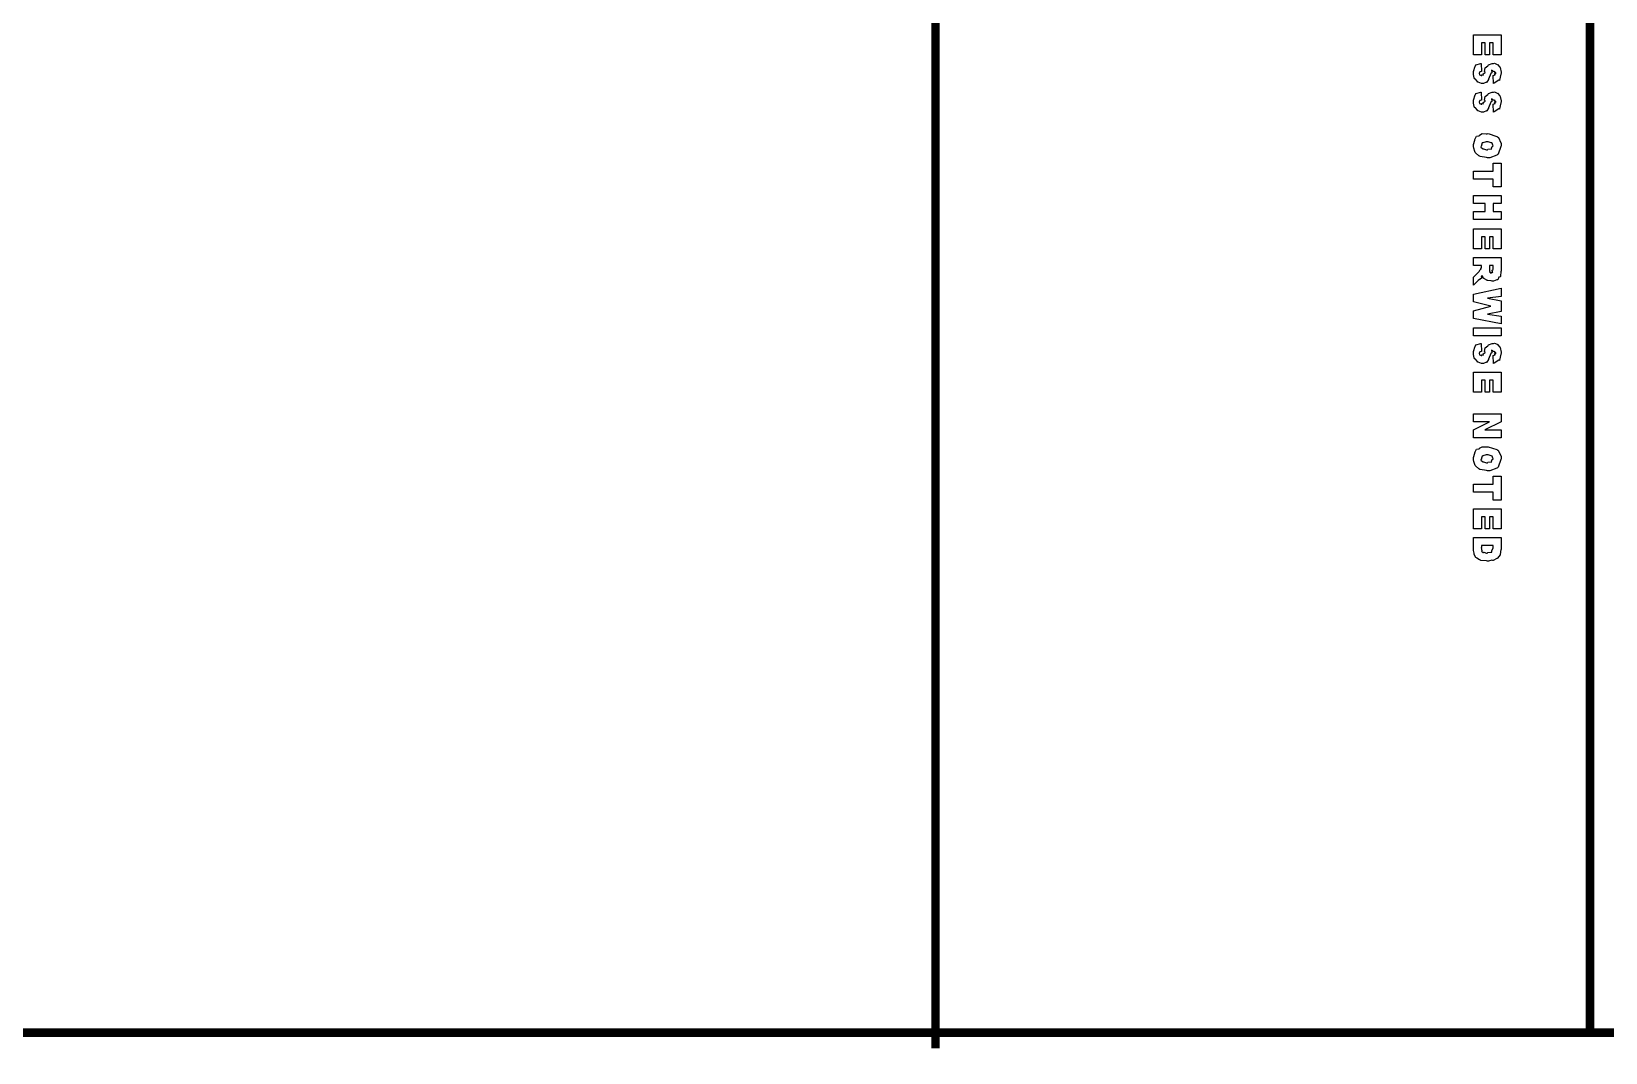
# Model space of a CAD drawing. Extents: x 0.2 to 11.6, y 0 to 16.4.
# Drawn here: x 7.78 to 9.628, y 0.025 to 1.223 of the extents above; entities that cross this region are included whole.
import ezdxf

# ---------------------------------------------------------------- set-up
doc = ezdxf.new("R2010")
doc.units = 0
doc.header["$MEASUREMENT"] = 0

msp = doc.modelspace()

# ---------------------------------------------------------------- linework, layer by layer
at = {"color": 0, "const_width": 0.01}
msp.add_lwpolyline([(11.5517, 0.04834), (11.5517, 16.4), (0.183322, 16.4), (0.183322, 0.04834), (11.5517, 0.04834)], close=True, dxfattribs=at)
for points in [[(9.61003, 2.39833), (9.61003, 0.04834)], [(8.84169, 2.37999), (8.84169, 0.030002)]]:
    msp.add_lwpolyline(points, dxfattribs=at)
at = {"color": 0}
for points in [[(9.50586, 1.21908), (9.50586, 1.19564), (9.49653, 1.19564), (9.49653, 1.20974), (9.49197, 1.20974), (9.49197, 1.19564), (9.48719, 1.19564), (9.48719, 1.20974), (9.48264, 1.20974), (9.48264, 1.19564), (9.47331, 1.19564), (9.47331, 1.21908), (9.50586, 1.21908)], [(9.48242, 1.18544), (9.48264, 1.17611), (9.48221, 1.17611), (9.48101, 1.17556), (9.4809, 1.17546), (9.48062, 1.17546), (9.47982, 1.17399), (9.47982, 1.1735), (9.47982, 1.1735), (9.48058, 1.17209), (9.48068, 1.17198), (9.48068, 1.17198), (9.48247, 1.17133), (9.48307, 1.17133), (9.48296, 1.17144), (9.48292, 1.17209), (9.48492, 1.17171), (9.48503, 1.17177), (9.48481, 1.17193), (9.4846, 1.17334), (9.48687, 1.1747), (9.48699, 1.17524), (9.48639, 1.17589), (9.48687, 1.18007), (9.49029, 1.18267), (9.49067, 1.18305), (9.49078, 1.18381), (9.49528, 1.18544), (9.49675, 1.18544), (9.49675, 1.18544), (9.49789, 1.18571), (9.50097, 1.18435), (9.50131, 1.18414), (9.50136, 1.18419), (9.50439, 1.18088), (9.50456, 1.18045), (9.50456, 1.18045), (9.50586, 1.17524), (9.50586, 1.1735), (9.50549, 1.17285), (9.50407, 1.16596), (9.50369, 1.16547), (9.50315, 1.16591), (9.49778, 1.16211), (9.49696, 1.162), (9.49653, 1.17133), (9.49653, 1.17133), (9.49881, 1.17209), (9.49892, 1.1722), (9.49864, 1.17236), (9.4981, 1.1735), (9.49978, 1.17399), (9.49978, 1.17415), (9.49935, 1.17432), (9.49799, 1.17524), (9.49892, 1.17567), (9.49892, 1.17567), (9.49854, 1.17573), (9.49772, 1.17611), (9.4974, 1.17611), (9.49701, 1.17611), (9.49599, 1.17632), (9.49588, 1.17632), (9.49561, 1.17676), (9.49431, 1.17768), (9.4949, 1.17475), (9.49479, 1.17437), (9.49354, 1.17361), (9.49094, 1.16699), (9.49089, 1.16656), (9.49089, 1.16656), (9.48887, 1.1633), (9.4885, 1.16309), (9.48844, 1.1633), (9.48508, 1.162), (9.48394, 1.162), (9.48258, 1.16206), (9.47874, 1.1633), (9.47831, 1.16352), (9.47775, 1.16444), (9.47558, 1.16677), (9.47472, 1.16721), (9.47461, 1.16743), (9.47428, 1.16857), (9.47331, 1.17231), (9.47331, 1.1735), (9.47331, 1.17578), (9.47532, 1.18218), (9.47569, 1.18262), (9.47597, 1.18365), (9.48178, 1.18538), (9.48242, 1.18544)], [(9.48242, 1.1518), (9.48264, 1.14247), (9.48221, 1.14247), (9.48101, 1.14193), (9.4809, 1.14182), (9.48062, 1.14182), (9.47982, 1.14035), (9.47982, 1.13987), (9.47982, 1.13987), (9.48058, 1.13846), (9.48068, 1.13835), (9.48068, 1.13835), (9.48247, 1.1377), (9.48307, 1.1377), (9.48296, 1.1378), (9.48292, 1.13846), (9.48492, 1.13807), (9.48503, 1.13813), (9.48481, 1.13829), (9.4846, 1.1397), (9.48687, 1.14106), (9.48699, 1.1416), (9.48639, 1.14225), (9.48687, 1.14643), (9.49029, 1.14903), (9.49067, 1.14941), (9.49078, 1.15017), (9.49528, 1.1518), (9.49675, 1.1518), (9.49675, 1.1518), (9.49789, 1.15207), (9.50097, 1.15072), (9.50131, 1.1505), (9.50136, 1.15055), (9.50439, 1.14724), (9.50456, 1.14681), (9.50456, 1.14681), (9.50586, 1.1416), (9.50586, 1.13987), (9.50549, 1.13921), (9.50407, 1.13232), (9.50369, 1.13184), (9.50315, 1.13227), (9.49778, 1.12847), (9.49696, 1.12836), (9.49653, 1.1377), (9.49653, 1.1377), (9.49881, 1.13846), (9.49892, 1.13856), (9.49864, 1.13873), (9.4981, 1.13987), (9.49978, 1.14035), (9.49978, 1.14052), (9.49935, 1.14068), (9.49799, 1.1416), (9.49892, 1.14204), (9.49892, 1.14204), (9.49854, 1.14209), (9.49772, 1.14247), (9.4974, 1.14247), (9.49701, 1.14247), (9.49599, 1.14269), (9.49588, 1.14269), (9.49561, 1.14312), (9.49431, 1.14404), (9.4949, 1.14111), (9.49479, 1.14073), (9.49354, 1.13997), (9.49094, 1.13336), (9.49089, 1.13292), (9.49089, 1.13292), (9.48887, 1.12967), (9.4885, 1.12945), (9.48844, 1.12967), (9.48508, 1.12836), (9.48394, 1.12836), (9.48258, 1.12842), (9.47874, 1.12967), (9.47831, 1.12988), (9.47775, 1.13081), (9.47558, 1.13314), (9.47472, 1.13357), (9.47461, 1.13379), (9.47428, 1.13493), (9.47331, 1.13867), (9.47331, 1.13987), (9.47331, 1.14214), (9.47532, 1.14855), (9.47569, 1.14898), (9.47597, 1.15001), (9.48178, 1.15175), (9.48242, 1.1518)], [(9.48958, 1.1027), (9.49072, 1.10308), (9.50087, 1.09966), (9.50151, 1.09901), (9.50222, 1.09912), (9.50586, 1.09142), (9.50586, 1.08881), (9.50549, 1.08805), (9.50228, 1.07899), (9.50151, 1.0784), (9.50082, 1.07791), (9.49257, 1.07471), (9.48981, 1.07471), (9.48872, 1.07514), (9.48133, 1.07617), (9.48068, 1.07644), (9.47949, 1.07699), (9.47558, 1.08051), (9.47526, 1.081), (9.47487, 1.08225), (9.47358, 1.08583), (9.47331, 1.08778), (9.47331, 1.08838), (9.47331, 1.09028), (9.47478, 1.09549), (9.47504, 1.09598), (9.47515, 1.09701), (9.47706, 1.09999), (9.47988, 1.10042), (9.48047, 1.10075), (9.48047, 1.10135), (9.48372, 1.10303), (9.48813, 1.1027), (9.48958, 1.1027)], [(9.48958, 1.09337), (9.48822, 1.09337), (9.48449, 1.09228), (9.48415, 1.09207), (9.48372, 1.09207), (9.48264, 1.08946), (9.48264, 1.0886), (9.48247, 1.0886), (9.48188, 1.08735), (9.48394, 1.08556), (9.48415, 1.08534), (9.48415, 1.08534), (9.48508, 1.08539), (9.48867, 1.08404), (9.48981, 1.08404), (9.49013, 1.0848), (9.49457, 1.08512), (9.49479, 1.08534), (9.49462, 1.08588), (9.49517, 1.08789), (9.49653, 1.0886), (9.49653, 1.08881), (9.49593, 1.08941), (9.49511, 1.09185), (9.49479, 1.09207), (9.49393, 1.09239), (9.49067, 1.09337), (9.48958, 1.09337)], [(9.50586, 1.06847), (9.50586, 1.04047), (9.49653, 1.04047), (9.49653, 1.0498), (9.47331, 1.0498), (9.47331, 1.05914), (9.49653, 1.05914), (9.49653, 1.06847), (9.50586, 1.06847)], [(9.50586, 1.03027), (9.50586, 1.02094), (9.49653, 1.02094), (9.49653, 1.01161), (9.50586, 1.01161), (9.50586, 1.00228), (9.47331, 1.00228), (9.47331, 1.01161), (9.48719, 1.01161), (9.48719, 1.02094), (9.47331, 1.02094), (9.47331, 1.03027), (9.50586, 1.03027)], [(9.50586, 0.991482), (9.50586, 0.968045), (9.49653, 0.968045), (9.49653, 0.98215), (9.49197, 0.98215), (9.49197, 0.968045), (9.48719, 0.968045), (9.48719, 0.98215), (9.48264, 0.98215), (9.48264, 0.968045), (9.47331, 0.968045), (9.47331, 0.991482), (9.50586, 0.991482)], [(9.47331, 0.957844), (9.50586, 0.957844), (9.50586, 0.941786), (9.50549, 0.941624), (9.50499, 0.935493), (9.50478, 0.935058), (9.50472, 0.935221), (9.50304, 0.934679), (9.50174, 0.931586), (9.50131, 0.931369), (9.50092, 0.931424), (9.49669, 0.92985), (9.49522, 0.92985), (9.49403, 0.930285), (9.49001, 0.93061), (9.48958, 0.930718), (9.48904, 0.931207), (9.48617, 0.932889), (9.48589, 0.933106), (9.48529, 0.933268), (9.48351, 0.934517), (9.48449, 0.935547), (9.48438, 0.93571), (9.48406, 0.935981), (9.48236, 0.935981), (9.48318, 0.933485), (9.48307, 0.933322), (9.48258, 0.933376), (9.48118, 0.932183), (9.4809, 0.932021), (9.48036, 0.932075), (9.47868, 0.93061), (9.47851, 0.930501), (9.47331, 0.925293), (9.47331, 0.934625), (9.48025, 0.941569), (9.48014, 0.941949), (9.48215, 0.943847), (9.48221, 0.943956), (9.48188, 0.944282), (9.48264, 0.946506), (9.48264, 0.947211), (9.48264, 0.948514), (9.47331, 0.948514), (9.47331, 0.957844)], [(9.49197, 0.948514), (9.49197, 0.944174), (9.49197, 0.944174), (9.49219, 0.941894), (9.49219, 0.941569), (9.49219, 0.941569), (9.49278, 0.939942), (9.49283, 0.939833), (9.49278, 0.939996), (9.49278, 0.940483), (9.49382, 0.939182), (9.49414, 0.939182), (9.49403, 0.939453), (9.49436, 0.940647), (9.49588, 0.940212), (9.49588, 0.940267), (9.49556, 0.940756), (9.49528, 0.942708), (9.49653, 0.943685), (9.49653, 0.943956), (9.49653, 0.948514), (9.49197, 0.948514)], [(9.50586, 0.921604), (9.50586, 0.912056), (9.48981, 0.909885), (9.50586, 0.906847), (9.50586, 0.89426), (9.48981, 0.891222), (9.50586, 0.889051), (9.50586, 0.879719), (9.47331, 0.886231), (9.47331, 0.895344), (9.49371, 0.900553), (9.47331, 0.905761), (9.47331, 0.914876), (9.50586, 0.921604)], [(9.50586, 0.875054), (9.50586, 0.865722), (9.47331, 0.865722), (9.47331, 0.875054), (9.50586, 0.875054)], [(9.48242, 0.856933), (9.48264, 0.847601), (9.48221, 0.847601), (9.48101, 0.84706), (9.4809, 0.846951), (9.48062, 0.846951), (9.47982, 0.845486), (9.47982, 0.844997), (9.47982, 0.844997), (9.48058, 0.843588), (9.48068, 0.843479), (9.48068, 0.843479), (9.48247, 0.842828), (9.48307, 0.842828), (9.48296, 0.842936), (9.48292, 0.843588), (9.48492, 0.843207), (9.48503, 0.843261), (9.48481, 0.843425), (9.4846, 0.844835), (9.48687, 0.846192), (9.48699, 0.846733), (9.48639, 0.847385), (9.48687, 0.851563), (9.49029, 0.854167), (9.49067, 0.854546), (9.49078, 0.855306), (9.49528, 0.856933), (9.49675, 0.856933), (9.49675, 0.856933), (9.49789, 0.857206), (9.50097, 0.855849), (9.50131, 0.855632), (9.50136, 0.855686), (9.50439, 0.852376), (9.50456, 0.851942), (9.50456, 0.851942), (9.50586, 0.846733), (9.50586, 0.844997), (9.50549, 0.844347), (9.50407, 0.837457), (9.50369, 0.836968), (9.50315, 0.837403), (9.49778, 0.833604), (9.49696, 0.833496), (9.49653, 0.842828), (9.49653, 0.842828), (9.49881, 0.843588), (9.49892, 0.843696), (9.49864, 0.843858), (9.4981, 0.844997), (9.49978, 0.845486), (9.49978, 0.845649), (9.49935, 0.845811), (9.49799, 0.846733), (9.49892, 0.847168), (9.49892, 0.847168), (9.49854, 0.847222), (9.49772, 0.847601), (9.4974, 0.847601), (9.49701, 0.847601), (9.49599, 0.847819), (9.49588, 0.847819), (9.49561, 0.848253), (9.49431, 0.849175), (9.4949, 0.846246), (9.49479, 0.845865), (9.49354, 0.845107), (9.49094, 0.838488), (9.49089, 0.838053), (9.49089, 0.838053), (9.48887, 0.834799), (9.4885, 0.834581), (9.48844, 0.834799), (9.48508, 0.833496), (9.48394, 0.833496), (9.48258, 0.83355), (9.47874, 0.834799), (9.47831, 0.835015), (9.47775, 0.835938), (9.47558, 0.838271), (9.47472, 0.838704), (9.47461, 0.838921), (9.47428, 0.840061), (9.47331, 0.843804), (9.47331, 0.844997), (9.47331, 0.847276), (9.47532, 0.853678), (9.47569, 0.854113), (9.47597, 0.855143), (9.48178, 0.856879), (9.48242, 0.856933)], [(9.50586, 0.823296), (9.50586, 0.799858), (9.49653, 0.799858), (9.49653, 0.813965), (9.49197, 0.813965), (9.49197, 0.799858), (9.48719, 0.799858), (9.48719, 0.813965), (9.48264, 0.813965), (9.48264, 0.799858), (9.47331, 0.799858), (9.47331, 0.823296), (9.50586, 0.823296)], [(9.50586, 0.774197), (9.50586, 0.764865), (9.48676, 0.755533), (9.50586, 0.755533), (9.50586, 0.746203), (9.47331, 0.746203), (9.47331, 0.755533), (9.49219, 0.764865), (9.47331, 0.764865), (9.47331, 0.774197), (9.50586, 0.774197)], [(9.48958, 0.735406), (9.49072, 0.735786), (9.50087, 0.732368), (9.50151, 0.731717), (9.50222, 0.731825), (9.50586, 0.724121), (9.50586, 0.721517), (9.50549, 0.720757), (9.50228, 0.711697), (9.50151, 0.7111), (9.50082, 0.710613), (9.49257, 0.707411), (9.48981, 0.707411), (9.48872, 0.707844), (9.48133, 0.708876), (9.48068, 0.709147), (9.47949, 0.70969), (9.47558, 0.713217), (9.47526, 0.713704), (9.47487, 0.714953), (9.47358, 0.718533), (9.47331, 0.720486), (9.47331, 0.721083), (9.47331, 0.722982), (9.47478, 0.72819), (9.47504, 0.728678), (9.47515, 0.72971), (9.47706, 0.732693), (9.47988, 0.733128), (9.48047, 0.733453), (9.48047, 0.73405), (9.48372, 0.735732), (9.48813, 0.735406), (9.48958, 0.735406)], [(9.48958, 0.726074), (9.48822, 0.726074), (9.48449, 0.724989), (9.48415, 0.724772), (9.48372, 0.724772), (9.48264, 0.722168), (9.48264, 0.7213), (9.48247, 0.7213), (9.48188, 0.720053), (9.48394, 0.718261), (9.48415, 0.718044), (9.48415, 0.718044), (9.48508, 0.718099), (9.48867, 0.716743), (9.48981, 0.716743), (9.49013, 0.717503), (9.49457, 0.717828), (9.49479, 0.718044), (9.49462, 0.718588), (9.49517, 0.720594), (9.49653, 0.7213), (9.49653, 0.721517), (9.49593, 0.722114), (9.49511, 0.724556), (9.49479, 0.724772), (9.49393, 0.725097), (9.49067, 0.726074), (9.48958, 0.726074)], [(9.50586, 0.701172), (9.50586, 0.673178), (9.49653, 0.673178), (9.49653, 0.682508), (9.47331, 0.682508), (9.47331, 0.69184), (9.49653, 0.69184), (9.49653, 0.701172), (9.50586, 0.701172)], [(9.50586, 0.662978), (9.50586, 0.63954), (9.49653, 0.63954), (9.49653, 0.653646), (9.49197, 0.653646), (9.49197, 0.63954), (9.48719, 0.63954), (9.48719, 0.653646), (9.48264, 0.653646), (9.48264, 0.63954), (9.47331, 0.63954), (9.47331, 0.662978), (9.50586, 0.662978)], [(9.50586, 0.62934), (9.50586, 0.615235), (9.50549, 0.615018), (9.50478, 0.609158), (9.50456, 0.608724), (9.50456, 0.608724), (9.50151, 0.604872), (9.50108, 0.604601), (9.50076, 0.604438), (9.49642, 0.602322), (9.49588, 0.602214), (9.49468, 0.602431), (9.49104, 0.601346), (9.48981, 0.601346), (9.48872, 0.601779), (9.4821, 0.602268), (9.48156, 0.602431), (9.48042, 0.602919), (9.47711, 0.605143), (9.47678, 0.605469), (9.47618, 0.605849), (9.47428, 0.609429), (9.47418, 0.60981), (9.47396, 0.610786), (9.47331, 0.61415), (9.47331, 0.615235), (9.47331, 0.62934), (9.50586, 0.62934)], [(9.49653, 0.620008), (9.48264, 0.620008), (9.48264, 0.617622), (9.48242, 0.617567), (9.48301, 0.613715), (9.48307, 0.613499), (9.48307, 0.613553), (9.48269, 0.613172), (9.48481, 0.611654), (9.48503, 0.611546), (9.48503, 0.611546), (9.48546, 0.611979), (9.48856, 0.610678), (9.48958, 0.610678), (9.49007, 0.61149), (9.49479, 0.612142), (9.49501, 0.612414), (9.49462, 0.613336), (9.49653, 0.61659), (9.49653, 0.617622), (9.49653, 0.620008)]]:
    msp.add_lwpolyline(points, close=True, dxfattribs=at)

doc.saveas('drawing.dxf')
